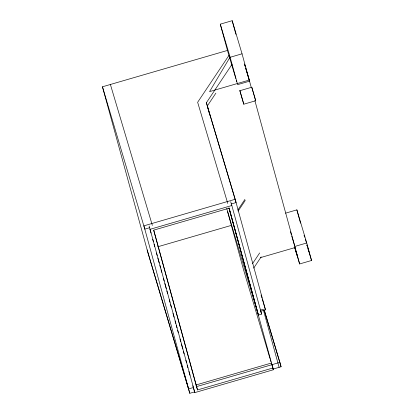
<?xml version="1.0" encoding="UTF-8"?>
<svg xmlns="http://www.w3.org/2000/svg" width="414" height="414" viewBox="0 0 414 414"><rect width="100%" height="100%" fill="white"/><g stroke="black" fill="none" stroke-linecap="round" stroke-linejoin="round"><path stroke-width="0.62" d="M229.848 57.484L209.562 91.618L249.249 80.078L245.776 68.429M229.077 55.212L197.644 102.279L227.762 203.465M209.805 115.133L206.4 102.713L232.114 64.201M215.87 93.16L207.3 105.994L236.089 202.575L231.121 204.019M237.765 210.11L244.922 199.393M238.122 211.119L245.264 200.423M252.519 263.656L259.661 252.959M253.663 268.122L261.177 256.866M235.814 78.5L227.772 51.527L220.274 24.162L232.182 20.7L242.05 53.81L251.293 87.545M194.766 391.856L189.798 393.3L148.347 254.248L102.455 86.79L227.607 50.394M245.709 68.294L249.549 81.17L237.641 84.632L230.143 57.272L242.05 53.81M239.872 90.702L251.774 87.24L253.803 93.952L255.702 100.737L243.794 104.199L239.872 90.702L243.794 104.199M206.4 102.713L235.188 199.294L143.906 225.842L189.798 393.3M149.775 227.679L144.807 229.123L102.455 86.79M273.411 369.743L271.449 363.026L196.045 384.958L197.525 389.926L272.929 367.994L273.411 369.743L194.828 392.601L150.08 229.299L231.835 205.52L230.681 201.659M157.677 246.806L231.405 225.366M285.567 213.158L296.874 209.872L306.743 242.977L311.545 260.489L299.638 263.951L294.701 247.401M306.743 242.977L294.84 246.444L291.73 236.016M260.411 257.637L295.141 247.536M260.225 310.184L263.2 309.32L279.098 367.332M260.597 311.261L265.483 309.838L235.188 199.294M227.638 211.73L258.414 315.018L261.591 314.097L231.835 205.52M193.566 387.478L188.598 388.922L147.146 249.87M196.671 386.572L279.88 362.374L264.194 309.75M273.007 369.102L281.08 366.752L279.88 362.374M255.681 100.705L254.434 96.622M308.844 251.495L308.673 250.951M305.32 239.168L305.553 239.934M308.44 250.185L308.161 249.269M305.687 240.374L305.977 241.336M296.108 252.245L297.05 255.267L294.954 247.8M304.052 235.354L304.601 237.191M306.976 245.166L307.524 247.003M307.861 248.26L311.545 260.489M244.86 65.36L245.409 67.203M244.431 64.004L244.979 65.842M290.452 231.726L291.368 234.795M220.274 24.162L230.143 57.272M236.363 80.342L236.725 81.568M261.053 294.98L261.979 298.075M262.347 299.312L265.483 309.838M264.287 310.417L281.08 366.752M260.603 310.785L261.591 314.097M270.016 358.576L243.535 269.742L226.748 208.475M270.383 359.807L270.937 361.66M110.393 84.482L152.357 225.397M149.092 225.987L150.08 229.299M193.348 387.633L194.828 392.601M306.132 241.859L306.298 242.423M295.953 251.722L294.825 247.862M254.067 95.375L254.258 96.017M306.934 245.093L307.131 245.781M253.673 94.025L253.875 94.708M307.059 245.026L307.26 245.719M307.462 246.408L307.654 247.08M253.275 92.638L253.471 93.331M253.078 91.965L251.779 87.282M307.845 247.732L308.016 248.348M308.182 248.923L308.575 250.33M305.32 239.432L305.418 239.789M296.874 209.872L300.517 223.156M254.879 100.618L299.638 263.951M232.182 20.7L235.928 34.383M258.414 315.018L229.139 208.195L153.734 230.127L197.525 389.926M228.952 207.812L273.142 369.06M229.02 208.201L256.934 310.055M153.723 230.381L196.541 386.635M149.966 229.32L150.991 233.056M152.699 239.292L153.382 241.786M154.065 244.276L154.748 246.77M156.456 253.001L157.139 255.495M157.822 257.989L159.188 262.978M159.871 265.467L160.554 267.961M161.067 269.83L161.75 272.324M163.458 278.56L164.141 281.049M164.824 283.543L166.19 288.532M166.873 291.021L167.556 293.516M169.264 299.752L169.947 302.241M170.63 304.735L171.313 307.229M173.021 313.46L174.046 317.202M175.07 320.943L175.753 323.432M176.271 325.306L176.954 327.795M177.637 330.289L178.32 332.784M180.028 339.014L180.711 341.509M181.394 344.003L182.76 348.986M183.443 351.481L184.126 353.975M185.834 360.206L186.517 362.7M187.2 365.195L187.884 367.689M188.908 371.425L189.933 375.167M192.836 385.765L193.178 387.007M308.673 250.687L308.891 251.495"/></g></svg>
